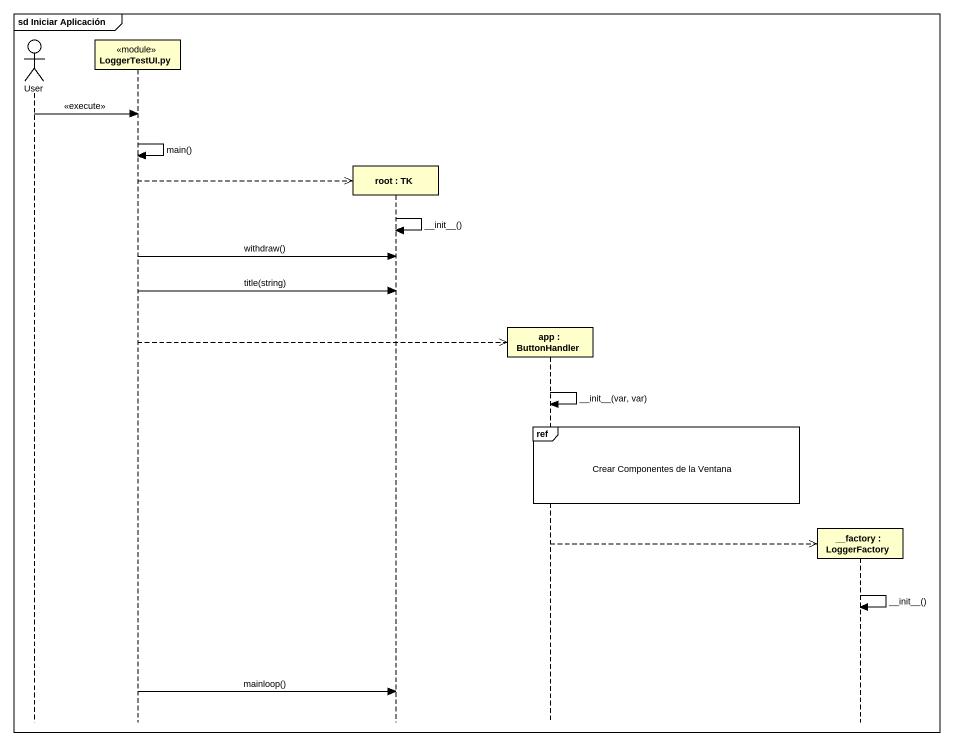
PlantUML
@startuml
mainframe sd Iniciar Aplicación
hide footbox
actor User
participant "LoggerTestUI.py" as LoggerTestUI_py <<module>>
participant "root : TK" as root
participant "app : ButtonHandler" as app
participant "__factory : LoggerFactory" as factory

User -> LoggerTestUI_py : <<execute>>
LoggerTestUI_py -> LoggerTestUI_py : main()
LoggerTestUI_py -->> root **
root -> root : ~__init~__()
LoggerTestUI_py -> root : withdraw()
LoggerTestUI_py -> root : title(string)
LoggerTestUI_py -->> app **
app -> app : ~__init~__(var, var)
ref over app : Crear Componentes de la Ventana
app -->> factory **
factory -> factory : ~__init~__()
LoggerTestUI_py -> root : mainloop()
@enduml
